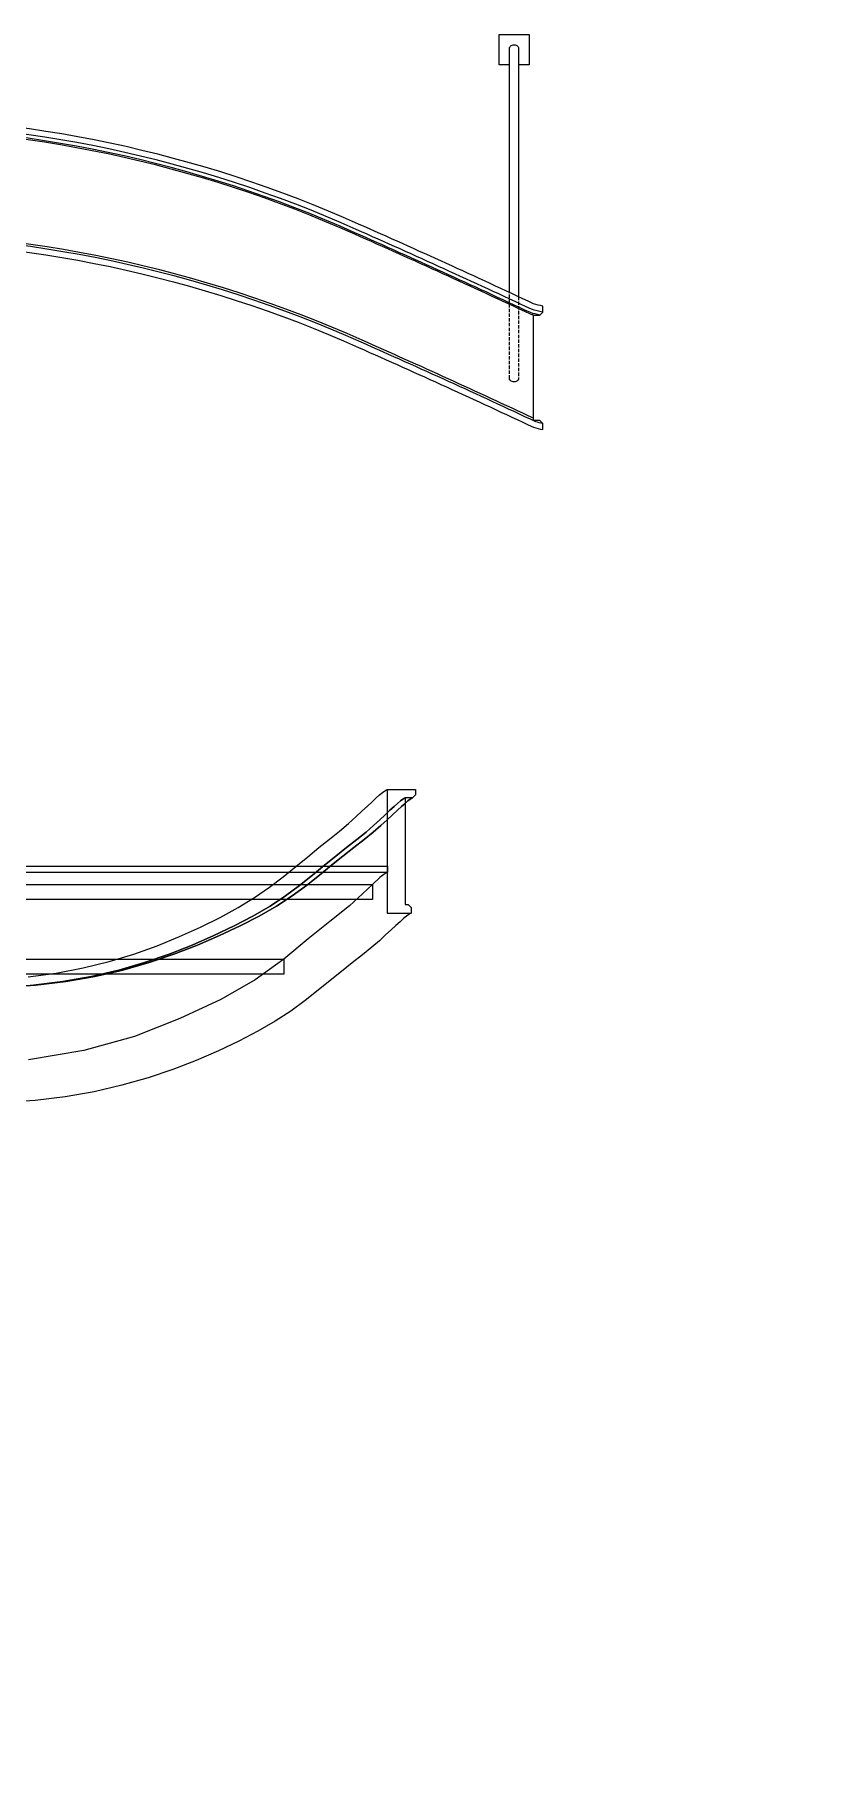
# Model space of a CAD drawing. Header units: millimetres. Extents: x 174511 to 265775, y -1918 to 26385.
# Drawn here: x 256728 to 259348, y 303 to 6040 of the extents above; entities that cross this region are included whole.
import ezdxf
from ezdxf.xclip import XClip

# ---------------------------------------------------------------- set-up
doc = ezdxf.new("R2010")
doc.units = ezdxf.units.MM
doc.header["$XCLIPFRAME"] = 0
doc.linetypes.add('DASH', pattern=[0.35, 0.25, -0.1])
doc.layers.add('_ACM-A-DETL-THIN', color=2, linetype='Continuous', lineweight=9)
for name, color, linetype in [('I-DETL-LW01', 1, 'Continuous'), ('I-DETL-LW02', 2, 'Continuous'), ('PDF_Geometry', 7, 'Continuous'), ('PDF_Solid Fills', 7, 'Continuous')]:
    doc.layers.add(name, color=color, linetype=linetype)

# ---------------------------------------------------------------- blocks, each defined once
blk = doc.blocks.new('海龙_1212025767')
at = {"layer": 'PDF_Geometry', "color": 250, "lineweight": 18}
for points in [[(39008.5, -19772.9), (-39000.8, -19841.4), (-39000.8, -19734.8)], [(39008.5, -19871.9), (39008.5, -19772.9), (-39000.8, -19841.4)], [(-38445, -19818.6), (-38445, -19841.4), (38445, -19818.6)], [(-38445, -19841.4), (38445, -19818.6), (38445, -19841.4)]]:
    blk.add_lwpolyline(points, close=True, dxfattribs=at)
at = {"layer": 'PDF_Solid Fills', "color": 250, "lineweight": 18, "transparency": 33554559}
for points in [[(39008.5, -19772.9), (-39000.8, -19841.4), (-39000.8, -19734.8)], [(39008.5, -19871.9), (39008.5, -19772.9), (-39000.8, -19841.4)], [(-38445, -19818.6), (-38445, -19841.4), (38445, -19818.6)], [(-38445, -19841.4), (38445, -19818.6), (38445, -19841.4)]]:
    blk.add_solid(points, dxfattribs=at)
blk = doc.blocks.new('K_57')
at = {"layer": '_ACM-A-DETL-THIN', "color": 8, "linetype": 'DASH', "ltscale": 45}
for p, q in [((15.7, -1141.9, 0), (15.7, -856.4, 0)), ((-14.3, -870.4, 0), (-14.3, -1141.9, 0)), ((-14.3, -1141.9, 0), (-13.9, -1144.5, 0)), ((-13.9, -1144.5, 0), (-12.8, -1146.9, 0)), ((-12.8, -1146.9, 0), (-11, -1149, 0)), ((12.4, -1149, 0), (14.1, -1146.9, 0)), ((14.1, -1146.9, 0), (15.3, -1144.5, 0)), ((15.3, -1144.5, 0), (15.7, -1141.9, 0)), ((-11, -1149, 0), (-8.7, -1150.8, 0)), ((-8.7, -1150.8, 0), (-5.9, -1152.1, 0)), ((-5.9, -1152.1, 0), (-2.8, -1153, 0)), ((-2.8, -1153, 0), (0.7, -1153.3, 0)), ((0.7, -1153.3, 0), (4.1, -1153, 0)), ((4.1, -1153, 0), (7.3, -1152.1, 0)), ((7.3, -1152.1, 0), (10, -1150.8, 0)), ((10, -1150.8, 0), (12.4, -1149, 0))]:
    blk.add_line(p, q, dxfattribs=at)
at = {"layer": 'I-DETL-LW01', "color": 8, "extrusion": (0, -1.19209e-07, 1)}
for points in [[(50, 0), (-50, 0), (-50, -100), (-14.3, -100)], [(15.7, -100), (50, -100), (50, 0)]]:
    blk.add_lwpolyline(points, dxfattribs=at)
at = {"layer": 'I-DETL-LW01', "color": 8}
blk.add_polyline3d([(15.7, -856.4, 0), (15.7, -45.6, 0), (15.3, -43, 0), (14.1, -40.6, 0), (12.4, -38.5, 0), (10, -36.8, 0), (7.3, -35.4, 0), (4.1, -34.6, 0), (0.7, -34.3, 0), (-2.8, -34.6, 0), (-5.9, -35.4, 0), (-8.7, -36.8, 0), (-11, -38.5, 0), (-12.8, -40.6, 0), (-13.9, -43, 0), (-14.3, -45.6, 0), (-14.3, -870.4, 0)], dxfattribs=at)

msp = doc.modelspace()

# ---------------------------------------------------------------- linework, layer by layer
at = {"color": 2, "true_color": 0xffff00}
for points in [[(256707, 2911.7, 0), (256800.2, 2923.7, 0), (256890, 2940.7, 0), (256976, 2961.8, 0), (257057.9, 2986.6, 0), (257135.7, 3014.5, 0), (257209.5, 3044.7, 0), (257279.3, 3076.2, 0), (257344.3, 3108.5, 0), (257404.2, 3141.1, 0), (257459, 3174.2, 0), (257508.8, 3208.4, 0), (257554.5, 3242.9, 0), (257596.6, 3277.1, 0), (257635.9, 3309.9, 0), (257672.9, 3340.2, 0), (257708.1, 3368.4, 0), (257741.6, 3395.3, 0), (257771.2, 3420.1, 0), (257795.4, 3441.9, 0), (257815.7, 3461.1, 0), (257833.5, 3477.8, 0), (257849.1, 3492.4, 0), (257862.7, 3505, 0), (257874.2, 3515.4, 0), (257883.8, 3523.5, 0), (257891.3, 3529.1, 0), (257896.7, 3532.4, 0), (257898.8, 3533.4, 0), (257958.8, 3533.4, 0), (257993.8, 3533.4, 0), (257993.8, 3515.1, 0), (257983.8, 3505.1, 0), (257958.8, 3505.1, 0), (257958.8, 3151, 0), (257968.8, 3151, 0), (257978.8, 3141, 0), (257978.8, 3122.7, 0), (257976.6, 3121.6, 0), (257971.2, 3118.3, 0), (257963.5, 3112.7, 0), (257953.8, 3104.6, 0), (257942.1, 3094.2, 0), (257928.3, 3081.6, 0), (257912.5, 3067, 0), (257894.3, 3050.3, 0), (257873.4, 3031.2, 0), (257848.4, 3009.3, 0), (257817.7, 2984.5, 0), (257783.6, 2957.7, 0), (257747.9, 2929.4, 0), (257710.2, 2899.1, 0), (257670.1, 2866.4, 0), (257626.7, 2832.2, 0), (257579.5, 2797.6, 0), (257527.5, 2763.5, 0), (257470, 2730.3, 0), (257407.1, 2697.8, 0), (257338.8, 2665.5, 0), (257265.6, 2633.9, 0), (257188.1, 2603.7, 0), (257105.8, 2575.8, 0), (257018.5, 2551, 0), (256926.4, 2529.9, 0), (256830.1, 2513, 0), (256730.3, 2500.9, 0), (256627, 2494.4, 0)], [(256707, 2911.7, 0), (256800.1, 2923.7, 0), (256890, 2940.7, 0), (256975.9, 2961.8, 0), (257057.9, 2986.6, 0), (257135.7, 3014.5, 0), (257209.5, 3044.7, 0), (257279.3, 3076.2, 0), (257344.3, 3108.5, 0), (257404.2, 3141.1, 0), (257459, 3174.2, 0), (257508.8, 3208.4, 0), (257554.5, 3242.9, 0), (257596.6, 3277.1, 0), (257635.9, 3309.9, 0), (257672.9, 3340.2, 0), (257708.1, 3368.4, 0), (257741.6, 3395.3, 0), (257771.2, 3420.1, 0), (257795.4, 3441.9, 0), (257815.7, 3461.1, 0), (257833.5, 3477.8, 0), (257849.1, 3492.4, 0), (257862.7, 3505, 0), (257874.2, 3515.4, 0), (257883.8, 3523.5, 0), (257891.3, 3529.1, 0), (257896.7, 3532.4, 0), (257898.8, 3533.4, 0), (257898.8, 3441, 0), (257898.8, 3122.7, 0), (257958.8, 3122.7, 0), (257978.8, 3122.7, 0), (257976.6, 3121.6, 0), (257971.2, 3118.3, 0), (257963.5, 3112.7, 0), (257953.8, 3104.6, 0), (257942.1, 3094.2, 0), (257928.3, 3081.6, 0), (257912.5, 3067, 0), (257894.3, 3050.3, 0), (257873.4, 3031.2, 0), (257848.4, 3009.3, 0), (257817.7, 2984.5, 0), (257783.6, 2957.7, 0), (257747.9, 2929.4, 0), (257710.2, 2899.1, 0), (257670.1, 2866.4, 0), (257626.7, 2832.2, 0), (257579.5, 2797.6, 0), (257527.5, 2763.5, 0), (257470, 2730.3, 0), (257407.1, 2697.8, 0), (257338.8, 2665.5, 0), (257265.6, 2633.9, 0), (257188.1, 2603.7, 0), (257105.8, 2575.8, 0), (257018.5, 2551, 0), (256926.4, 2529.9, 0), (256830.1, 2513, 0), (256730.3, 2500.9, 0), (256627, 2494.4, 0)], [(256627.8, 2876.8, 0), (256731.7, 2883.3, 0), (256831.9, 2895.4, 0), (256928.7, 2912.4, 0), (257021.1, 2933.5, 0), (257108.7, 2958.2, 0), (257191.3, 2986.2, 0), (257269.1, 3016.4, 0), (257342.5, 3047.9, 0), (257411, 3080.2, 0), (257474.1, 3112.7, 0), (257531.7, 3145.9, 0), (257583.8, 3180.1, 0), (257631.2, 3214.6, 0), (257674.7, 3248.8, 0), (257714.9, 3281.6, 0), (257752.6, 3311.8, 0), (257788.3, 3340.1, 0), (257822.5, 3367, 0), (257853.2, 3391.7, 0), (257878.3, 3413.6, 0), (257899.2, 3432.8, 0), (257917.4, 3449.5, 0), (257933.3, 3464, 0), (257947.1, 3476.6, 0), (257958.8, 3487.1, 0), (257968.5, 3495.1, 0), (257976.2, 3500.8, 0), (257981.6, 3504, 0), (257983.8, 3505.1, 0), (257981.6, 3504, 0), (257976.2, 3500.8, 0), (257968.5, 3495.1, 0), (257958.8, 3487.1, 0), (257947.1, 3476.6, 0), (257933.3, 3464, 0), (257917.4, 3449.5, 0), (257899.2, 3432.8, 0), (257878.3, 3413.6, 0), (257853.2, 3391.7, 0), (257822.5, 3367, 0), (257788.3, 3340.1, 0), (257752.6, 3311.8, 0), (257714.9, 3281.6, 0), (257674.7, 3248.8, 0), (257631.2, 3214.6, 0), (257583.8, 3180.1, 0), (257531.7, 3145.9, 0), (257474.1, 3112.7, 0), (257411, 3080.2, 0), (257342.5, 3047.9, 0), (257269.1, 3016.4, 0), (257191.3, 2986.2, 0), (257108.7, 2958.2, 0), (257021.1, 2933.5, 0), (256928.7, 2912.4, 0), (256831.9, 2895.4, 0), (256731.7, 2883.3, 0), (256627.8, 2876.8, 0)], [(256724.5, 2883.3, 0), (256822.7, 2895.4, 0), (256917.5, 2912.4, 0), (257008, 2933.5, 0), (257094, 2958.2, 0), (257175.1, 2986.2, 0), (257251.7, 3016.4, 0), (257324, 3047.9, 0), (257391.5, 3080.2, 0), (257453.7, 3112.7, 0), (257510.4, 3145.9, 0), (257561.9, 3180.1, 0), (257608.7, 3214.6, 0), (257651.8, 3248.8, 0), (257691.7, 3281.6, 0), (257729.2, 3311.8, 0), (257764.7, 3340.1, 0), (257798.7, 3367, 0), (257829.1, 3391.7, 0), (257853.9, 3413.6, 0), (257874.6, 3432.8, 0), (257892.7, 3449.5, 0), (257908.5, 3464, 0), (257922.2, 3476.6, 0), (257933.9, 3487.1, 0), (257943.6, 3495.1, 0), (257951.2, 3500.8, 0), (257956.6, 3504, 0), (257958.8, 3505.1, 0), (257956.6, 3504, 0), (257951.2, 3500.8, 0), (257943.6, 3495.1, 0), (257933.9, 3487.1, 0), (257922.2, 3476.6, 0), (257908.5, 3464, 0), (257892.7, 3449.5, 0), (257874.6, 3432.8, 0), (257853.9, 3413.6, 0), (257829.1, 3391.7, 0), (257798.7, 3367, 0), (257764.7, 3340.1, 0), (257729.2, 3311.8, 0), (257691.7, 3281.6, 0), (257651.8, 3248.8, 0), (257608.7, 3214.6, 0), (257561.9, 3180.1, 0), (257510.4, 3145.9, 0), (257453.7, 3112.7, 0), (257391.5, 3080.2, 0), (257324, 3047.9, 0), (257251.7, 3016.4, 0), (257175.1, 2986.2, 0), (257094, 2958.2, 0), (257008, 2933.5, 0), (256917.5, 2912.4, 0), (256822.7, 2895.4, 0), (256724.5, 2883.3, 0)], [(255427.8, 3278.6, 0), (257901, 3278.6, 0), (257901, 3258.6, 0), (257892.4, 3254.4, 0), (257875.2, 3240.9, 0), (257850.2, 3217.8, 0), (257816.9, 3187.2, 0), (257773.9, 3146.9, 0), (257708.8, 3095.1, 0), (257637.1, 3037.7, 0), (257556.2, 2970.3, 0), (257461.3, 2901.2, 0), (257346.6, 2836.2, 0), (257211.3, 2772.3, 0), (257059.9, 2713.4, 0), (256891.7, 2666.9, 0), (256708.1, 2635.4, 0)], [(255427.8, 3258.6, 0), (257901, 3258.6, 0), (257892.4, 3254.4, 0), (257875.2, 3240.9, 0), (257850.2, 3217.8, 0), (257816.9, 3187.2, 0), (257773.9, 3146.9, 0), (257708.8, 3095.1, 0), (257637.1, 3037.7, 0), (257556.2, 2970.3, 0), (257461.3, 2901.2, 0), (257346.6, 2836.2, 0), (257211.3, 2772.3, 0), (257059.9, 2713.4, 0), (256891.7, 2666.9, 0), (256708.1, 2635.4, 0)]]:
    msp.add_polyline3d(points, dxfattribs=at)
for points in [[(255339.2, 3217.8, 0), (257850.2, 3217.8, 0), (257850.2, 3167.8, 0), (255339.2, 3167.8, 0)], [(255339.2, 3217.8, 0), (257850.2, 3217.8, 0), (257850.2, 3167.8, 0), (255339.2, 3167.8, 0)], [(255339.2, 2970.3, 0), (257556.2, 2970.3, 0), (257556.2, 2920.3, 0), (255339.2, 2920.3, 0)], [(255339.2, 2970.3, 0), (257556.2, 2970.3, 0), (257556.2, 2920.3, 0), (255339.2, 2920.3, 0)]]:
    msp.add_polyline3d(points, close=True, dxfattribs=at)
at = {"layer": 'I-DETL-LW01', "elevation": 0}
for points in [[(258415.8, 5117.9, -0.022159), (258378.6, 5127.5, 0.005466), (257796.3, 5392.7, 0.106526), (256115.8, 5748, 0.106526), (254435.2, 5392.7, 0.005466), (253852.9, 5127.5, -0.022159), (253815.8, 5117.9, -0.019614)], [(258405.8, 5107.9, -0.017973), (258375, 5116.2, 0.005472), (257792.3, 5381.6, 0.106529), (256115.8, 5736, 0.106529), (254439.3, 5381.6, 0.005472), (253856.5, 5116.2, -0.017973), (253825.8, 5107.9, -0.017973)], [(258415.8, 4747.9, -0.015027), (258392.9, 4754, 0.00544), (257812.6, 5018.3, 0.106511), (256115.8, 5377, 0.106511), (254418.9, 5018.3, 0.00544), (253838.6, 4754, -0.015027), (253815.8, 4747.9)], [(258385.8, 4765.6, 0.005333), (257816.6, 5024.6, 0.106508), (256115.8, 5384.2, 0.106508), (254414.9, 5024.6, 0.005333), (253845.8, 4765.6, 0.005333)]]:
    msp.add_lwpolyline(points, format="xyb", dxfattribs=at)
at = {"layer": 'I-DETL-LW01', "color": 8, "elevation": 0}
msp.add_lwpolyline([(258385.8, 5107.9, -0.006327), (258375, 5111.1, 0.005472), (257792.3, 5376.5, 0.106529), (256115.8, 5730.9, 0.106529), (254439.3, 5376.5, 0.005472), (253856.5, 5111.1, -0.006327), (253845.8, 5107.9, -0.006327)], format="xyb", dxfattribs=at)
at = {"layer": 'I-DETL-LW02', "elevation": 0}
msp.add_lwpolyline([(256115.8, 5357.5, -0.106518), (257804.5, 5000.5, -0.005453), (258385.8, 4735.7, 0.018758), (258415.8, 4727.9), (258415.8, 4747.9), (258405.8, 4757.9), (258385.8, 4757.9), (258385.8, 5107.9), (258405.8, 5107.9), (258415.8, 5117.9), (258415.8, 5137.9, -0.018758), (258385.8, 5145.7, 0.005453), (257804.5, 5410.5, 0.106518), (256115.8, 5767.5, 0.106518)], format="xyb", dxfattribs=at)

# ---------------------------------------------------------------- block references
ref = msp.add_blockref('海龙_1212025767', (226030.2, 20839.3), dxfattribs=dict(xscale=1.033438508881965, yscale=1.033438508881965, zscale=1.033438508881965))
XClip(ref).set_block_clipping_path([(-3231.8719099857, -21260.9707306357), (3931.4323424497, -12852.762707077)])
at = {"xscale": -1}
msp.add_blockref('K_57', (258321.4, 6039.5, 0), dxfattribs=at)

doc.saveas('drawing.dxf')
